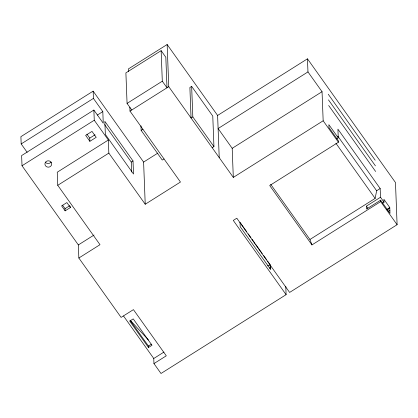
<?xml version="1.0" encoding="UTF-8"?>
<svg xmlns="http://www.w3.org/2000/svg" width="418" height="418" viewBox="0 0 418 418"><rect width="100%" height="100%" fill="white"/><g stroke="black" fill="none" stroke-linecap="round" stroke-linejoin="round"><path stroke-width="0.63" d="M336.746 138.823L338.256 137.872L337.922 129.146L380.166 188.528L380.5 197.254L366.408 206.137L366.518 209.047L380.615 200.165L380.673 201.617L311.953 244.917L309.942 239.483L375.134 198.404L376.644 190.749L337.791 136.137M269.856 268.398L270.535 265.216L267.515 260.973M387.392 210.421L389.78 207.542L383.912 199.297L384.022 202.202L382.371 203.242M129.846 107.217L129.998 111.11L180.461 182.039L145.224 204.245L143.604 162.079L93.141 91.145L20.9 136.665L21.177 143.933L27.154 152.335M219.225 157.617L217.606 115.446L167.143 44.512L128.378 68.939L128.478 71.535M161.134 50.656L162.304 81.197L167.001 87.79L165.826 57.256L161.134 50.656L125.891 72.863L127.067 103.398L131.759 109.997M21.177 143.933L93.418 98.413L93.141 91.145M93.418 98.413L102.807 111.611L103.256 123.242L93.867 110.049L21.626 155.569L22.018 165.747L78.349 244.927L78.85 258.016L121.1 317.398L133.431 309.628L166.291 355.817L153.96 363.587L160.998 373.488L286.1 294.659L285.776 286.225M97.321 115.07L102.807 111.611M22.018 165.747L94.259 120.227L93.867 110.049M127.067 103.398L162.304 81.197M129.998 111.11L168.762 86.683L167.143 44.512M89.87 141.321L85.648 135.385L91.991 131.388L96.213 137.323L89.87 141.321L89.75 138.123L95.032 134.795M191.648 86.38L189.887 87.487L191.057 118.022L192.818 116.915L191.648 86.38L212.772 116.073L213.943 146.608L212.182 147.716M94.259 120.227L108.34 140.02L57.245 172.221L57.747 185.305L99.996 244.692L78.85 258.016M164.034 158.944L162.268 160.057L141.143 130.364L142.909 129.256M57.747 185.305L108.842 153.108L108.34 140.02M131.633 172.028L131.252 162.059L133.013 160.946L104.845 121.356L105.352 134.444L133.514 174.034L133.013 160.946M70.37 206.429L70.412 207.521L65.13 210.85L65.046 208.671L69.801 205.672M143.604 162.079L157.92 153.056M217.606 115.446L307.465 58.823L395.48 182.541L397.1 224.712L289.622 292.438L236.813 218.206L233.286 220.427L286.1 294.659M307.967 71.912L218.107 128.535L232.189 148.327L233.307 177.41L323.166 120.786L322.048 91.704L307.967 71.912L307.465 58.823M78.349 244.927L94.071 235.02M232.189 148.327L322.048 91.704M338.256 137.872L328.867 124.674L328.976 127.579L338.366 140.777L338.423 142.23L269.704 185.535L311.953 244.917M376.644 190.749L380.166 188.528M148.484 347.494L129.705 321.097L133.232 318.877L152.006 345.273L148.484 347.494L148.427 346.036L151.447 344.134M386.608 209.543L389.78 207.542L390.004 213.358L380.615 200.165M153.96 363.587L153.761 358.498L163.95 352.081M388.306 211.451L389.889 210.453M267.551 265.853L270.535 265.216L270.702 269.579L240.188 226.687L240.021 222.324L242.623 225.986M130.526 320.59L148.453 340.027M328.25 94.233L375.192 160.219M328.47 99.871L375.411 165.852M328.684 105.503L375.625 171.49M380.5 197.254L384.022 202.202M323.166 120.786L338.423 142.23M380.673 201.617L397.1 224.712M335.905 143.259L375.134 198.404M366.408 206.137L367.877 208.201M270.712 184.338L309.942 239.483M192.818 116.915L213.943 146.608M168.762 86.683L233.307 177.41M242.994 226.509L246.766 231.807M248.276 233.928L250.92 237.643M252.049 239.232L255.069 243.475M255.821 244.535L262.232 253.548M263.742 255.67L266.381 259.379M104.589 124.58L131.252 162.059M108.842 153.108L145.224 204.245M86.934 134.162L89.75 138.123M70.412 207.521L66.896 202.573L61.608 205.902L65.13 210.85M62.58 205.207L65.046 208.671M130.024 320.172L148.427 346.036M123.55 316.034L153.761 358.498M140.97 125.818L141.143 130.364M50.991 162.111A3.386 3.182 -2.2 0 1 45.358 162.127M51.137 162.21L50.207 161.338A3.386 3.182 -2.2 0 0 45.113 162.973A3.386 3.182 -2.2 0 0 48.091 167.163A3.386 3.182 -2.2 0 0 51.644 163.354L51.137 162.21"/></g></svg>
